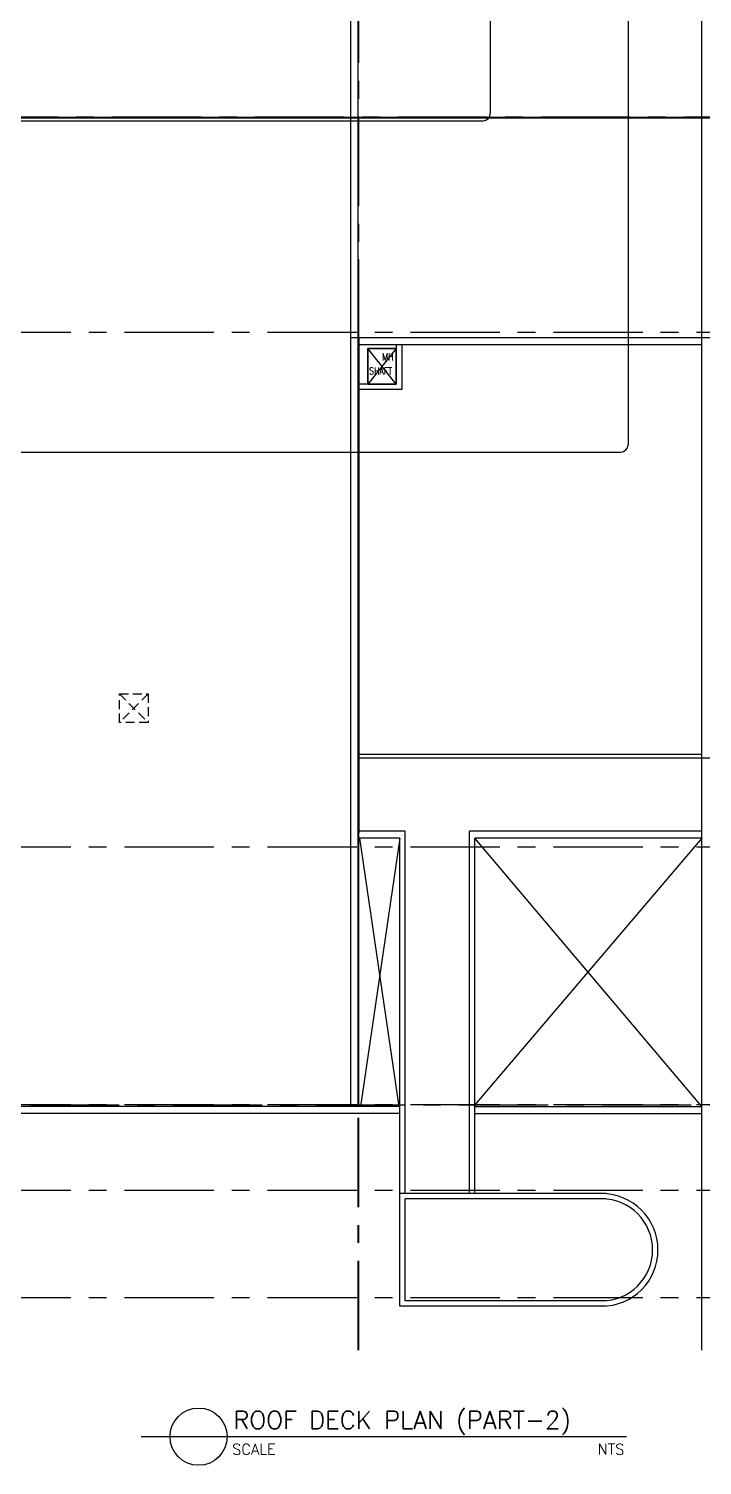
# Model space of a CAD drawing. Extents: x 89546.9 to 89633.7, y 39918.4 to 40001.1.
# Drawn here: x 89571.8 to 89590.65, y 39918.4 to 39958.57 of the extents above; entities that cross this region are included whole.
import ezdxf
from ezdxf.enums import TextEntityAlignment as Align

# ---------------------------------------------------------------- set-up
doc = ezdxf.new("R2010")
doc.units = 0
doc.header["$MEASUREMENT"] = 0
doc.linetypes.add('CENTERX2', pattern=[4, 2.5, -0.5, 0.5, -0.5])
doc.linetypes.add('HIDDEN', pattern=[0.375, 0.25, -0.125])
for name, color, linetype in [('AXES', 11, 'CENTERX2'), ('E-WIRE', 4, 'CONTINUOUS'), ('EJ', 11, 'CONTINUOUS'), ('ROOF', 11, 'CONTINUOUS'), ('SHAFT', 11, 'CONTINUOUS'), ('TEXT', 11, 'CONTINUOUS'), ('TITLETEXT', 11, 'CONTINUOUS'), ('TXT', 11, 'CONTINUOUS')]:
    doc.layers.add(name, color=color, linetype=linetype)
doc.styles.add('ROMANS', font='ROMANS.shx')

msp = doc.modelspace()

# ---------------------------------------------------------------- linework, layer by layer
at = {"layer": 'AXES'}
for p, q in [((89581.017, 39921.615), (89581.017, 40000.078)), ((89581.037, 39921.615), (89581.037, 40000.078)), ((89632.631, 39956.1), (89564.941, 39956.1)), ((89632.631, 39956.08), (89564.941, 39956.08)), ((89632.981, 39950.08), (89564.941, 39950.08)), ((89632.981, 39935.68), (89564.941, 39935.68)), ((89547.835, 39928.48), (89606.981, 39928.48)), ((89632.981, 39928.48), (89564.941, 39928.48)), ((89632.981, 39926.08), (89547.835, 39926.08)), ((89632.981, 39923.08), (89564.941, 39923.08))]:
    msp.add_line(p, q, dxfattribs=at)
at = {"layer": 'E-WIRE', "color": 4}
for p, q in [((89584.715, 39962.525), (89584.715, 39956.2)), ((89588.569, 39959.702), (89588.569, 39946.932)), ((89567.978, 39956), (89584.515, 39956)), ((89566.161, 39946.732), (89588.369, 39946.732))]:
    msp.add_line(p, q, dxfattribs=at)
for centre in [(89584.515, 39956.2), (89588.369, 39946.932)]:
    msp.add_arc(centre, 0.2, 270, 0, dxfattribs=at)
at = {"layer": 'EJ'}
for p, q in [((89547.835, 39956.1), (89623.307, 39956.1)), ((89547.835, 39956.08), (89623.307, 39956.08)), ((89581.017, 39936.08), (89581.017, 39949.93)), ((89581.017, 39936.08), (89581.017, 39938.18)), ((89581.037, 39936.08), (89581.037, 39938.18))]:
    msp.add_line(p, q, dxfattribs=at)
at = {"layer": 'ROOF'}
for p, q in [((89590.637, 39921.615), (89590.637, 40000.078)), ((89590.637, 39921.615), (89590.637, 40000.078)), ((89581.017, 39928.43), (89581.017, 39987.55)), ((89580.817, 39928.43), (89580.817, 39987.35)), ((89590.637, 39928.23), (89590.637, 39987.4)), ((89590.857, 39949.93), (89580.817, 39949.93)), ((89581.037, 39949.93), (89581.037, 39936.08)), ((89590.637, 39949.73), (89581.037, 39949.73)), ((89581.037, 39938.28), (89590.637, 39938.28)), ((89581.037, 39938.18), (89590.857, 39938.18)), ((89581.037, 39928.43), (89581.037, 39936.13)), ((89582.332, 39936.13), (89581.037, 39936.13)), ((89582.332, 39925.995), (89582.332, 39936.13)), ((89590.637, 39936.13), (89584.132, 39936.13)), ((89584.132, 39925.995), (89584.132, 39936.13)), ((89582.182, 39935.93), (89581.037, 39935.93)), ((89582.182, 39925.995), (89582.182, 39935.93)), ((89590.637, 39935.93), (89584.282, 39935.93)), ((89584.282, 39925.995), (89584.282, 39935.93)), ((89590.637, 39928.43), (89584.282, 39935.93)), ((89582.182, 39928.43), (89548.741, 39928.43)), ((89584.282, 39928.43), (89590.637, 39928.43)), ((89582.182, 39928.23), (89548.741, 39928.23)), ((89584.282, 39928.23), (89590.637, 39928.23)), ((89582.182, 39922.845), (89582.182, 39925.995)), ((89587.957, 39925.995), (89582.182, 39925.995)), ((89582.332, 39922.995), (89582.332, 39925.845)), ((89587.957, 39925.845), (89582.332, 39925.845)), ((89587.957, 39922.845), (89582.182, 39922.845)), ((89587.957, 39922.995), (89582.332, 39922.995))]:
    msp.add_line(p, q, dxfattribs=at)
for points in [[(89582.237, 39949.73), (89582.237, 39948.48), (89581.037, 39948.48)], [(89582.087, 39949.73), (89582.087, 39948.63), (89581.037, 39948.63)]]:
    msp.add_lwpolyline(points, dxfattribs=at)
for radius, end in [(1.575, 89.9417), (1.425, 89.9495)]:
    msp.add_arc((89587.833, 39924.42), radius, 270, end, dxfattribs=at)
at = {"layer": 'SHAFT', "linetype": 'ByBlock'}
for p, q in [((89582.087, 39949.63), (89581.287, 39948.63)), ((89582.087, 39948.63), (89581.287, 39949.63))]:
    msp.add_line(p, q, dxfattribs=at)
at = {"layer": 'SHAFT', "linetype": 'HIDDEN'}
for p, q in [((89574.341, 39939.97), (89575.141, 39939.17)), ((89575.141, 39939.97), (89574.341, 39939.17)), ((89574.341, 39939.97), (89575.141, 39939.97)), ((89574.341, 39939.17), (89574.341, 39939.97)), ((89575.141, 39939.97), (89575.141, 39939.17)), ((89575.141, 39939.17), (89574.341, 39939.17))]:
    msp.add_line(p, q, dxfattribs=at)
at = {"layer": 'SHAFT'}
for p, q in [((89581.057, 39935.93), (89582.153, 39928.43)), ((89582.182, 39935.93), (89581.086, 39928.43))]:
    msp.add_line(p, q, dxfattribs=at)
at = {"layer": 'SHAFT', "linetype": 'Continuous'}
msp.add_line((89590.637, 39935.93), (89584.282, 39928.48), dxfattribs=at)
at = {"layer": 'SHAFT', "linetype": 'ByBlock'}
msp.add_lwpolyline([(89582.087, 39949.63), (89581.287, 39949.63), (89581.287, 39948.63), (89582.087, 39948.63)], close=True, dxfattribs=at)
msp.add_lwpolyline([(89582.087, 39949.63), (89581.287, 39949.63), (89581.287, 39948.63), (89582.087, 39948.63)], close=True, dxfattribs=at)
at = {"layer": 'SHAFT', "linetype": 'ByBlock', "ltscale": 0.3}
msp.add_lwpolyline([(89582.087, 39948.63), (89581.287, 39948.63), (89581.287, 39949.63), (89582.087, 39949.63)], close=True, dxfattribs=at)
at = {"layer": 'TEXT'}
msp.add_line((89574.952, 39919.196), (89588.531, 39919.196), dxfattribs=at)
msp.add_circle((89576.555, 39919.196), 0.8, dxfattribs=at)

# ---------------------------------------------------------------- texts
at = {"layer": 'SHAFT', "linetype": 'ByBlock', "style": 'ROMANS', "width": 0.8}
for s, p in [('MH', (89581.85, 39949.398)), ('SHAFT', (89581.649, 39948.998))]:
    msp.add_text(s, height=0.2, dxfattribs=at).set_placement(p, align=Align.MIDDLE)
at = {"layer": 'TITLETEXT', "color": 2, "style": 'ROMANS'}
msp.add_text('ROOF DECK PLAN (PART-2)', height=0.5, dxfattribs=at).set_placement((89577.525, 39919.411))
at = {"layer": 'TXT', "style": 'ROMANS'}
for s, p in [('SCALE', (89577.493, 39918.694)), ('NTS', (89587.72, 39918.694))]:
    msp.add_text(s, height=0.3, dxfattribs=at).set_placement(p)

doc.saveas('drawing.dxf')
